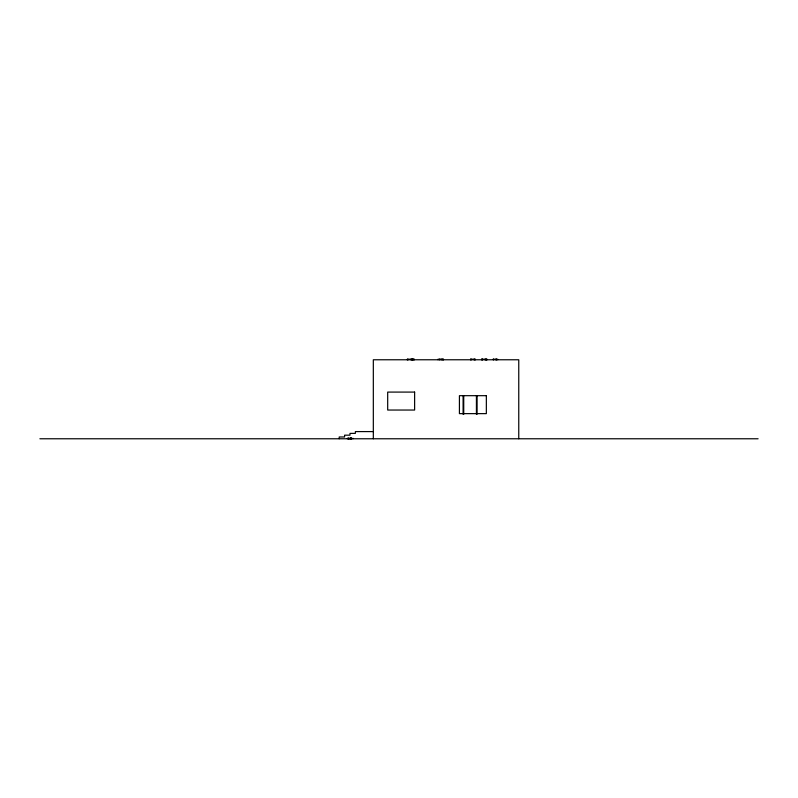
<?xml version="1.0" encoding="UTF-8"?>
<svg xmlns="http://www.w3.org/2000/svg" width="798" height="798" viewBox="0 0 798 798"><rect width="100%" height="100%" fill="white"/><g stroke="black" fill="none" stroke-linecap="round" stroke-linejoin="round"><path stroke-width="1.2" d="M470.69 359.23L475.239 359.23L475.239 359.768M481.713 359.23L486.96 359.23L486.96 359.768M493.154 359.23L497.703 359.23L497.703 359.768M373.324 431.588L355.369 431.588L355.369 433.384L349.983 433.384L349.983 435.179L344.596 435.179L344.596 436.975L339.21 436.975L339.21 438.77M39.9 438.77L758.1 438.77M518.76 438.77L518.76 359.768L373.324 359.768L373.324 438.77M496.446 359.23L496.446 359.768M496.087 359.23L496.087 359.768M495.977 359.23L495.967 359.768M493.393 359.23L493.393 359.768M493.244 359.23L493.244 359.768M486.8 359.23L486.8 359.768M486.261 359.23L486.261 359.768M485.922 359.23L485.922 359.768M485.703 359.23L485.693 359.768M485.004 359.23L485.004 359.768M482.311 359.23L482.381 359.768M482.142 359.23L482.122 359.768M481.992 359.23L481.952 359.768M481.802 359.23L481.802 359.768M477.064 395.678L477.064 414.252M476.426 395.678L476.426 414.252M475.069 359.23L475.069 359.768M474.511 359.23L474.511 359.768M473.982 359.23L473.982 359.768M471.099 359.23L471.129 359.768M470.97 359.23L470.97 359.768M470.78 359.23L470.78 359.768M463.728 395.678L463.728 414.252M463.099 395.678L463.099 414.252M443.469 359.768L443.469 359.23L438.022 359.23L438.022 359.768M443.329 359.23L443.329 359.768M442.401 359.23L442.401 359.768M441.932 359.23L441.962 359.768M441.823 359.23L441.823 359.768M440.037 359.23L440.037 359.768M439.359 359.23L439.359 359.768M414.202 359.768L414.202 359.23L407.289 359.23L407.289 359.768M414.042 359.23L414.042 359.768M413.484 359.23L413.484 359.768M412.905 359.23L412.905 359.768M412.416 359.23L412.416 359.768M412.337 359.23L412.337 359.768M412.017 359.23L412.017 359.768M411.858 359.23L411.858 359.768M411.678 359.23L411.668 359.768M410.761 359.23L410.761 359.768M408.067 359.23L408.067 359.768M407.758 359.768L407.559 359.23M352.925 438.232L352.925 438.77M351.649 438.232L351.669 438.77M351.539 438.232L351.529 438.77M351.31 438.232L351.31 438.77M351.09 438.232L351.09 438.77M351.05 438.232L351.05 438.77M350.741 438.232L350.861 438.77M350.571 438.232L350.571 438.77M350.422 438.232L350.422 438.77M350.142 438.232L350.142 438.77M350.013 438.232L350.013 438.77M349.255 438.232L349.245 438.77M348.796 438.232L348.896 438.77M348.666 438.232L348.666 438.77M348.467 438.232L348.467 438.77M347.958 438.232L347.958 438.77M347.389 438.232L347.389 438.77M414.621 392.087L387.688 392.087L387.688 410.042L414.621 410.042L414.621 392.087M486.351 395.678L459.419 395.678L459.419 413.633L486.351 413.633L486.351 395.678"/></g></svg>
